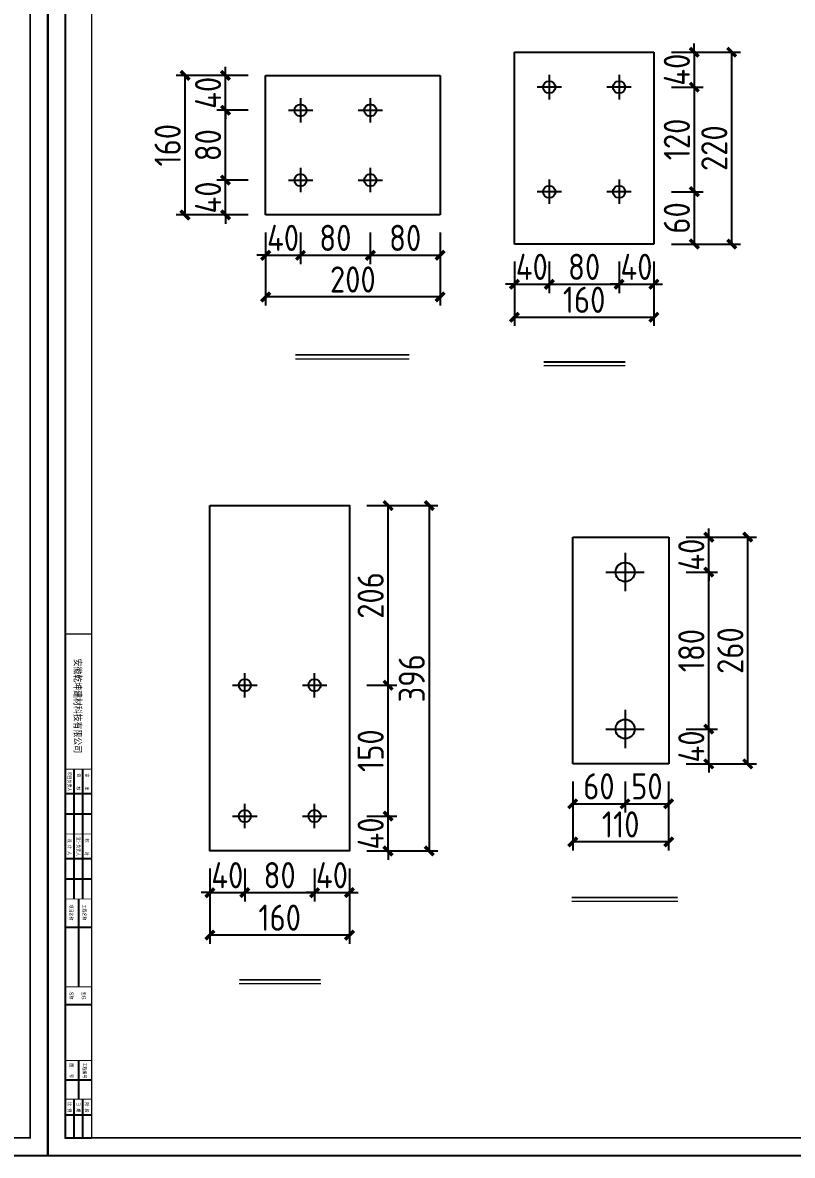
# Model space of a CAD drawing. Extents: x -41778 to 305453, y -85562 to 95360.
# Drawn here: x 121527 to 130352, y -85562 to -72574 of the extents above; entities that cross this region are included whole.
import ezdxf

# ---------------------------------------------------------------- set-up
doc = ezdxf.new("R2010")
doc.units = 0
doc.header["$LTSCALE"] = 1000
doc.header["$MEASUREMENT"] = 0
doc.layers.add('_TCH_MASK', color=7, linetype='Continuous')
doc.layers.add('PUB_TITLE', color=4, linetype='Continuous')
doc.styles.get("Standard").update_dxf_attribs({"font": 'gbenor.shx', "bigfont": 'gbcbig.shx'})
doc.styles.add('图框', font='')
doc.styles.get('图框').set_extended_font_data('SimSun')
doc.dimstyles.get("Standard").update_dxf_attribs({"dimscale": 100, "dimtxt": 3.5, "dimasz": 1, "dimexe": 2.5, "dimexo": 3, "dimgap": 1.5, "dimtad": 1, "dimdec": 0, "dimzin": 0, "dimdsep": 46, "dimtxsty": 'Standard', "dimblk": 'ARCHTICK', "dimcen": 0.09, "dimadec": 0, "dimazin": 0, "dimtfac": 1, "dimtdec": 0, "dimtix": 1, "dimtmove": 2, "dimatfit": 3, "dimfxl": 1, "dimtolj": 1, "dimtzin": 0, "dimarcsym": 0})

# ---------------------------------------------------------------- blocks, each defined once
blk = doc.blocks.new('新块')
for p, q in [((-5840, 800), (-8800, 800)), ((-8240, 400), (-8240, 1000)), ((-7780, 400), (-7780, 1000)), ((-6760, 400), (-6760, 1000)), ((-6300, 400), (-6300, 1000)), ((-5200, 400), (-5200, 1000)), ((-3440, 400), (-3440, 1000)), ((-1720, 400), (-1720, 1000)), ((-400, 800), (-1280, 800)), ((-920, 400), (-920, 1000)), ((-400, 400), (-400, 1000)), ((-5840, 600), (-8800, 600)), ((-5840, 700), (-3840, 700)), ((-2160, 700), (-1280, 700)), ((-400, 600), (-1280, 600))]:
    blk.add_line(p, q)
for points, const_width in [([(-11880, 400), (-11880, 1000), (-400, 1000)], 32), ([(-8800, 400), (-8800, 1000)], 20), ([(-7320, 400), (-7320, 1000)], 20), ([(-5840, 400), (-5840, 1000)], 20), ([(-3840, 400), (-3840, 1000)], 20), ([(-2160, 400), (-2160, 1000)], 20), ([(-1280, 400), (-1280, 1000)], 20)]:
    blk.add_lwpolyline(points, dxfattribs=dict(const_width=const_width))
at = {"layer": 'PUB_TITLE'}
blk.add_lwpolyline([(-47560, 0), (0, 0), (0, 33640), (-47560, 33640)], close=True, dxfattribs=at)
at = {"layer": 'PUB_TITLE', "const_width": 40}
blk.add_lwpolyline([(-46560, 400), (-400, 400), (-400, 33240), (-46560, 33240)], close=True, dxfattribs=at)
at = {"layer": 'PUB_TITLE', "const_width": 32}
blk.add_lwpolyline([(-400, 1000), (-46560, 1000)], dxfattribs=at)
at = {"style": '图框', "width": 0.8}
for s, height, p in [('安徽乾坤建材科技有限公司', 160, (-11315, 604)), ('审    定', 80, (-8701, 854)), ('校    对', 80, (-7217, 851)), ('工程名称', 80, (-5712, 794)), ('图纸', 80, (-3732, 778)), ('工程编号', 80, (-2112, 803)), ('阶 段', 80, (-1205, 851)), ('项目负责人', 80, (-8739, 457)), ('审    核', 80, (-8702, 659)), ('设计负责人', 80, (-7265, 659)), ('设 计 人', 80, (-7213, 457)), ('项目名称', 80, (-5712, 494)), ('名称', 80, (-3732, 498)), ('图   号', 80, (-2098, 504)), ('比 例', 80, (-1211, 457)), ('日 期', 80, (-1212, 659))]:
    blk.add_text(s, height=height, dxfattribs=at).set_placement(p)
for tag, p in [('审定人', (-8147, 838)), ('审核人', (-8147, 641)), ('设计负责人', (-6745, 649)), ('校对', (-6621, 837)), ('工程名称', (-5026, 781)), ('图名', (-3347, 649)), ('阶段', (-810, 832)), ('项目负责人', (-8228, 444)), ('设计人', (-6659, 447)), ('项目名称', (-5026, 479)), ('图号', (-1657, 502)), ('日期', (-905, 632)), ('比例', (-810, 446))]:
    blk.add_attdef(tag, p, '', height=120)
blk = doc.blocks.new('_ArchTick')
at = {"color": 0, "linetype": 'ByBlock', "const_width": 0.4}
blk.add_lwpolyline([(-0.5, -0.5), (0.5, 0.5)], dxfattribs=at)
blk = doc.blocks.new('*D582')
at = {"layer": '_TCH_MASK', "color": 0, "lineweight": -2}
for p, q in [((124313, -74979), (124313, -75342)), ((124713, -74979), (124713, -75342)), ((124313, -75242), (124213, -75242)), ((124313, -75242), (124713, -75242)), ((124713, -75242), (124813, -75242))]:
    blk.add_line(p, q, dxfattribs=at)
at = {"layer": 'Defpoints', "color": 0}
for p in [(124313, -74779), (124713, -74779), (124713, -75242)]:
    blk.add_point(p, dxfattribs=at)
at = {"layer": '_TCH_MASK', "color": 0, "lineweight": -2, "xscale": 100, "yscale": 100, "zscale": 100}
blk.add_blockref('_ArchTick', (124313, -75242), dxfattribs=at)
at = {"layer": '_TCH_MASK', "color": 0, "lineweight": -2, "xscale": 100, "yscale": 100, "zscale": 100, "rotation": 180}
blk.add_blockref('_ArchTick', (124713, -75242), dxfattribs=at)
at = {"layer": '_TCH_MASK', "color": 0, "lineweight": 15, "insert": (124513, -75042), "char_height": 300, "attachment_point": 5}
blk.add_mtext('\\A1;40', dxfattribs=at)
blk = doc.blocks.new('*D578')
at = {"layer": '_TCH_MASK', "color": 0, "lineweight": -2}
for p, q in [((124713, -74979), (124713, -75342)), ((125513, -74979), (125513, -75342)), ((124713, -75242), (125513, -75242))]:
    blk.add_line(p, q, dxfattribs=at)
at = {"layer": 'Defpoints', "color": 0}
for p in [(124713, -74779), (125513, -74779), (125513, -75242)]:
    blk.add_point(p, dxfattribs=at)
at = {"layer": '_TCH_MASK', "color": 0, "lineweight": -2, "xscale": 100, "yscale": 100, "zscale": 100, "rotation": 180}
blk.add_blockref('_ArchTick', (124713, -75242), dxfattribs=at)
at = {"layer": '_TCH_MASK', "color": 0, "lineweight": -2, "xscale": 100, "yscale": 100, "zscale": 100}
blk.add_blockref('_ArchTick', (125513, -75242), dxfattribs=at)
at = {"layer": '_TCH_MASK', "color": 0, "lineweight": 15, "insert": (125113, -75042), "char_height": 300, "attachment_point": 5}
blk.add_mtext('\\A1;80', dxfattribs=at)
blk = doc.blocks.new('*D583')
at = {"layer": '_TCH_MASK', "color": 0, "lineweight": -2}
for p, q in [((125513, -74979), (125513, -75342)), ((126313, -74979), (126313, -75342)), ((125513, -75242), (126313, -75242))]:
    blk.add_line(p, q, dxfattribs=at)
at = {"layer": 'Defpoints', "color": 0}
for p in [(125513, -74779), (126313, -74779), (126313, -75242)]:
    blk.add_point(p, dxfattribs=at)
at = {"layer": '_TCH_MASK', "color": 0, "lineweight": -2, "xscale": 100, "yscale": 100, "zscale": 100, "rotation": 180}
blk.add_blockref('_ArchTick', (125513, -75242), dxfattribs=at)
at = {"layer": '_TCH_MASK', "color": 0, "lineweight": -2, "xscale": 100, "yscale": 100, "zscale": 100}
blk.add_blockref('_ArchTick', (126313, -75242), dxfattribs=at)
at = {"layer": '_TCH_MASK', "color": 0, "lineweight": 15, "insert": (125913, -75042), "char_height": 300, "attachment_point": 5}
blk.add_mtext('\\A1;80', dxfattribs=at)
blk = doc.blocks.new('*D584')
at = {"layer": '_TCH_MASK', "color": 0, "lineweight": -2}
for p, q in [((124313, -74979), (124313, -75819)), ((126313, -74979), (126313, -75819)), ((126313, -75719), (124313, -75719))]:
    blk.add_line(p, q, dxfattribs=at)
at = {"layer": 'Defpoints', "color": 0}
for p in [(124313, -74779), (126313, -74779), (124313, -75719)]:
    blk.add_point(p, dxfattribs=at)
at = {"layer": '_TCH_MASK', "color": 0, "lineweight": -2, "xscale": 100, "yscale": 100, "zscale": 100, "rotation": 180}
blk.add_blockref('_ArchTick', (124313, -75719), dxfattribs=at)
at = {"layer": '_TCH_MASK', "color": 0, "lineweight": -2, "xscale": 100, "yscale": 100, "zscale": 100}
blk.add_blockref('_ArchTick', (126313, -75719), dxfattribs=at)
at = {"layer": '_TCH_MASK', "color": 0, "lineweight": 15, "insert": (125313, -75519), "char_height": 300, "attachment_point": 5}
blk.add_mtext('\\A1;200', dxfattribs=at)
blk = doc.blocks.new('*D579')
at = {"layer": '_TCH_MASK', "color": 0, "lineweight": -2}
for p, q in [((123853, -74379), (123853, -74279)), ((124113, -74379), (123753, -74379)), ((123853, -74779), (123853, -74379)), ((124113, -74779), (123753, -74779)), ((123853, -74779), (123853, -74879))]:
    blk.add_line(p, q, dxfattribs=at)
at = {"layer": 'Defpoints', "color": 0}
for p in [(123853, -74379), (124313, -74379), (124313, -74779)]:
    blk.add_point(p, dxfattribs=at)
at = {"layer": '_TCH_MASK', "color": 0, "lineweight": -2, "xscale": 100, "yscale": 100, "zscale": 100}
for p, rotation in [((123853, -74379), 270), ((123853, -74779), 90)]:
    blk.add_blockref('_ArchTick', p, dxfattribs=dict(at, rotation=rotation))
at = {"layer": '_TCH_MASK', "color": 0, "lineweight": 15, "insert": (123653, -74579), "char_height": 300, "attachment_point": 5, "rotation": 90}
blk.add_mtext('\\A1;40', dxfattribs=at)
blk = doc.blocks.new('*D580')
at = {"layer": '_TCH_MASK', "color": 0, "lineweight": -2}
for p, q in [((124113, -73579), (123753, -73579)), ((123853, -74379), (123853, -73579)), ((124113, -74379), (123753, -74379))]:
    blk.add_line(p, q, dxfattribs=at)
at = {"layer": 'Defpoints', "color": 0}
for p in [(123853, -73579), (124313, -73579), (124313, -74379)]:
    blk.add_point(p, dxfattribs=at)
at = {"layer": '_TCH_MASK', "color": 0, "lineweight": -2, "xscale": 100, "yscale": 100, "zscale": 100}
for p, rotation in [((123853, -73579), 90), ((123853, -74379), 270)]:
    blk.add_blockref('_ArchTick', p, dxfattribs=dict(at, rotation=rotation))
at = {"layer": '_TCH_MASK', "color": 0, "lineweight": 15, "insert": (123653, -73979), "char_height": 300, "attachment_point": 5, "rotation": 90}
blk.add_mtext('\\A1;80', dxfattribs=at)
blk = doc.blocks.new('*D581')
at = {"layer": '_TCH_MASK', "color": 0, "lineweight": -2}
for p, q in [((123853, -73179), (123853, -73079)), ((124113, -73179), (123753, -73179)), ((123853, -73579), (123853, -73179)), ((124113, -73579), (123753, -73579)), ((123853, -73579), (123853, -73679))]:
    blk.add_line(p, q, dxfattribs=at)
at = {"layer": 'Defpoints', "color": 0}
for p in [(123853, -73179), (124313, -73179), (124313, -73579)]:
    blk.add_point(p, dxfattribs=at)
at = {"layer": '_TCH_MASK', "color": 0, "lineweight": -2, "xscale": 100, "yscale": 100, "zscale": 100}
for p, rotation in [((123853, -73179), 270), ((123853, -73579), 90)]:
    blk.add_blockref('_ArchTick', p, dxfattribs=dict(at, rotation=rotation))
at = {"layer": '_TCH_MASK', "color": 0, "lineweight": 15, "insert": (123653, -73379), "char_height": 300, "attachment_point": 5, "rotation": 90}
blk.add_mtext('\\A1;40', dxfattribs=at)
blk = doc.blocks.new('*D585')
at = {"layer": '_TCH_MASK', "color": 0, "lineweight": -2}
for p, q in [((124113, -73179), (123289, -73179)), ((123389, -74779), (123389, -73179)), ((124113, -74779), (123289, -74779))]:
    blk.add_line(p, q, dxfattribs=at)
at = {"layer": 'Defpoints', "color": 0}
for p in [(123389, -73179), (124313, -73179), (124313, -74779)]:
    blk.add_point(p, dxfattribs=at)
at = {"layer": '_TCH_MASK', "color": 0, "lineweight": -2, "xscale": 100, "yscale": 100, "zscale": 100}
for p, rotation in [((123389, -73179), 90), ((123389, -74779), 270)]:
    blk.add_blockref('_ArchTick', p, dxfattribs=dict(at, rotation=rotation))
at = {"layer": '_TCH_MASK', "color": 0, "lineweight": 15, "insert": (123189, -73979), "char_height": 300, "attachment_point": 5, "rotation": 90}
blk.add_mtext('\\A1;160', dxfattribs=at)
blk = doc.blocks.new('*D586')
at = {"layer": '_TCH_MASK', "color": 0, "lineweight": -2}
for p, q in [((129228, -72913), (129228, -72813)), ((128965, -72913), (129328, -72913)), ((129228, -72913), (129228, -73313)), ((128965, -73313), (129328, -73313)), ((129228, -73313), (129228, -73413))]:
    blk.add_line(p, q, dxfattribs=at)
at = {"layer": 'Defpoints', "color": 0}
for p in [(128765, -72913), (128765, -73313), (129228, -73313)]:
    blk.add_point(p, dxfattribs=at)
at = {"layer": '_TCH_MASK', "color": 0, "lineweight": -2, "xscale": 100, "yscale": 100, "zscale": 100}
for p, rotation in [((129228, -72913), 270), ((129228, -73313), 90)]:
    blk.add_blockref('_ArchTick', p, dxfattribs=dict(at, rotation=rotation))
at = {"layer": '_TCH_MASK', "color": 0, "lineweight": 15, "insert": (129028, -73113), "char_height": 300, "attachment_point": 5, "rotation": 90}
blk.add_mtext('\\A1;40', dxfattribs=at)
blk = doc.blocks.new('*D587')
at = {"layer": '_TCH_MASK', "color": 0, "lineweight": -2}
for p, q in [((128965, -73313), (129328, -73313)), ((129228, -73313), (129228, -74513)), ((128965, -74513), (129328, -74513))]:
    blk.add_line(p, q, dxfattribs=at)
at = {"layer": 'Defpoints', "color": 0}
for p in [(128765, -73313), (128765, -74513), (129228, -74513)]:
    blk.add_point(p, dxfattribs=at)
at = {"layer": '_TCH_MASK', "color": 0, "lineweight": -2, "xscale": 100, "yscale": 100, "zscale": 100}
for p, rotation in [((129228, -73313), 90), ((129228, -74513), 270)]:
    blk.add_blockref('_ArchTick', p, dxfattribs=dict(at, rotation=rotation))
at = {"layer": '_TCH_MASK', "color": 0, "lineweight": 15, "insert": (129028, -73913), "char_height": 300, "attachment_point": 5, "rotation": 90}
blk.add_mtext('\\A1;120', dxfattribs=at)
blk = doc.blocks.new('*D588')
at = {"layer": '_TCH_MASK', "color": 0, "lineweight": -2}
for p, q in [((128965, -74513), (129328, -74513)), ((129228, -74513), (129228, -75113)), ((128965, -75113), (129328, -75113))]:
    blk.add_line(p, q, dxfattribs=at)
at = {"layer": 'Defpoints', "color": 0}
for p in [(128765, -74513), (128765, -75113), (129228, -75113)]:
    blk.add_point(p, dxfattribs=at)
at = {"layer": '_TCH_MASK', "color": 0, "lineweight": -2, "xscale": 100, "yscale": 100, "zscale": 100}
for p, rotation in [((129228, -74513), 90), ((129228, -75113), 270)]:
    blk.add_blockref('_ArchTick', p, dxfattribs=dict(at, rotation=rotation))
at = {"layer": '_TCH_MASK', "color": 0, "lineweight": 15, "insert": (129028, -74813), "char_height": 300, "attachment_point": 5, "rotation": 90}
blk.add_mtext('\\A1;60', dxfattribs=at)
blk = doc.blocks.new('*D589')
at = {"layer": '_TCH_MASK', "color": 0, "lineweight": -2}
for p, q in [((128965, -72913), (129757, -72913)), ((129657, -75113), (129657, -72913)), ((128965, -75113), (129757, -75113))]:
    blk.add_line(p, q, dxfattribs=at)
at = {"layer": 'Defpoints', "color": 0}
for p in [(128765, -72913), (129657, -72913), (128765, -75113)]:
    blk.add_point(p, dxfattribs=at)
at = {"layer": '_TCH_MASK', "color": 0, "lineweight": -2, "xscale": 100, "yscale": 100, "zscale": 100}
for p, rotation in [((129657, -72913), 90), ((129657, -75113), 270)]:
    blk.add_blockref('_ArchTick', p, dxfattribs=dict(at, rotation=rotation))
at = {"layer": '_TCH_MASK', "color": 0, "lineweight": 15, "insert": (129457, -74013), "char_height": 300, "attachment_point": 5, "rotation": 90}
blk.add_mtext('\\A1;220', dxfattribs=at)
blk = doc.blocks.new('*D590')
at = {"layer": '_TCH_MASK', "color": 0, "lineweight": -2}
for p, q in [((127165, -75313), (127165, -75674)), ((127565, -75313), (127565, -75674)), ((127165, -75574), (127065, -75574)), ((127165, -75574), (127565, -75574)), ((127565, -75574), (127665, -75574))]:
    blk.add_line(p, q, dxfattribs=at)
at = {"layer": 'Defpoints', "color": 0}
for p in [(127165, -75113), (127565, -75113), (127565, -75574)]:
    blk.add_point(p, dxfattribs=at)
at = {"layer": '_TCH_MASK', "color": 0, "lineweight": -2, "xscale": 100, "yscale": 100, "zscale": 100}
blk.add_blockref('_ArchTick', (127165, -75574), dxfattribs=at)
at = {"layer": '_TCH_MASK', "color": 0, "lineweight": -2, "xscale": 100, "yscale": 100, "zscale": 100, "rotation": 180}
blk.add_blockref('_ArchTick', (127565, -75574), dxfattribs=at)
at = {"layer": '_TCH_MASK', "color": 0, "lineweight": 15, "insert": (127365, -75374), "char_height": 300, "attachment_point": 5}
blk.add_mtext('\\A1;40', dxfattribs=at)
blk = doc.blocks.new('*D591')
at = {"layer": '_TCH_MASK', "color": 0, "lineweight": -2}
for p, q in [((127565, -75313), (127565, -75674)), ((128365, -75313), (128365, -75674)), ((127565, -75574), (128365, -75574))]:
    blk.add_line(p, q, dxfattribs=at)
at = {"layer": 'Defpoints', "color": 0}
for p in [(127565, -75113), (128365, -75113), (128365, -75574)]:
    blk.add_point(p, dxfattribs=at)
at = {"layer": '_TCH_MASK', "color": 0, "lineweight": -2, "xscale": 100, "yscale": 100, "zscale": 100, "rotation": 180}
blk.add_blockref('_ArchTick', (127565, -75574), dxfattribs=at)
at = {"layer": '_TCH_MASK', "color": 0, "lineweight": -2, "xscale": 100, "yscale": 100, "zscale": 100}
blk.add_blockref('_ArchTick', (128365, -75574), dxfattribs=at)
at = {"layer": '_TCH_MASK', "color": 0, "lineweight": 15, "insert": (127965, -75374), "char_height": 300, "attachment_point": 5}
blk.add_mtext('\\A1;80', dxfattribs=at)
blk = doc.blocks.new('*D592')
at = {"layer": '_TCH_MASK', "color": 0, "lineweight": -2}
for p, q in [((128365, -75313), (128365, -75674)), ((128765, -75313), (128765, -75674)), ((128365, -75574), (128265, -75574)), ((128365, -75574), (128765, -75574)), ((128765, -75574), (128865, -75574))]:
    blk.add_line(p, q, dxfattribs=at)
at = {"layer": 'Defpoints', "color": 0}
for p in [(128365, -75113), (128765, -75113), (128765, -75574)]:
    blk.add_point(p, dxfattribs=at)
at = {"layer": '_TCH_MASK', "color": 0, "lineweight": -2, "xscale": 100, "yscale": 100, "zscale": 100}
blk.add_blockref('_ArchTick', (128365, -75574), dxfattribs=at)
at = {"layer": '_TCH_MASK', "color": 0, "lineweight": -2, "xscale": 100, "yscale": 100, "zscale": 100, "rotation": 180}
blk.add_blockref('_ArchTick', (128765, -75574), dxfattribs=at)
at = {"layer": '_TCH_MASK', "color": 0, "lineweight": 15, "insert": (128565, -75374), "char_height": 300, "attachment_point": 5}
blk.add_mtext('\\A1;40', dxfattribs=at)
blk = doc.blocks.new('*D593')
at = {"layer": '_TCH_MASK', "color": 0, "lineweight": -2}
for p, q in [((127165, -75313), (127165, -76052)), ((128765, -75313), (128765, -76052)), ((127165, -75952), (128765, -75952))]:
    blk.add_line(p, q, dxfattribs=at)
at = {"layer": 'Defpoints', "color": 0}
for p in [(127165, -75113), (128765, -75113), (128765, -75952)]:
    blk.add_point(p, dxfattribs=at)
at = {"layer": '_TCH_MASK', "color": 0, "lineweight": -2, "xscale": 100, "yscale": 100, "zscale": 100, "rotation": 180}
blk.add_blockref('_ArchTick', (127165, -75952), dxfattribs=at)
at = {"layer": '_TCH_MASK', "color": 0, "lineweight": -2, "xscale": 100, "yscale": 100, "zscale": 100}
blk.add_blockref('_ArchTick', (128765, -75952), dxfattribs=at)
at = {"layer": '_TCH_MASK', "color": 0, "lineweight": 15, "insert": (127965, -75752), "char_height": 300, "attachment_point": 5}
blk.add_mtext('\\A1;160', dxfattribs=at)
blk = doc.blocks.new('*D595')
at = {"layer": '_TCH_MASK', "color": 0, "lineweight": -2}
for p, q in [((123674, -82272), (123674, -82650)), ((124074, -82272), (124074, -82650)), ((123674, -82550), (123574, -82550)), ((123674, -82550), (124074, -82550)), ((124074, -82550), (124174, -82550))]:
    blk.add_line(p, q, dxfattribs=at)
at = {"layer": 'Defpoints', "color": 0}
for p in [(123674, -82072), (124074, -82072), (124074, -82550)]:
    blk.add_point(p, dxfattribs=at)
at = {"layer": '_TCH_MASK', "color": 0, "lineweight": -2, "xscale": 100, "yscale": 100, "zscale": 100}
blk.add_blockref('_ArchTick', (123674, -82550), dxfattribs=at)
at = {"layer": '_TCH_MASK', "color": 0, "lineweight": -2, "xscale": 100, "yscale": 100, "zscale": 100, "rotation": 180}
blk.add_blockref('_ArchTick', (124074, -82550), dxfattribs=at)
at = {"layer": '_TCH_MASK', "color": 0, "lineweight": 15, "insert": (123874, -82350), "char_height": 300, "attachment_point": 5}
blk.add_mtext('\\A1;40', dxfattribs=at)
blk = doc.blocks.new('*D596')
at = {"layer": '_TCH_MASK', "color": 0, "lineweight": -2}
for p, q in [((124074, -82272), (124074, -82650)), ((124874, -82272), (124874, -82650)), ((124074, -82550), (124874, -82550))]:
    blk.add_line(p, q, dxfattribs=at)
at = {"layer": 'Defpoints', "color": 0}
for p in [(124074, -82072), (124874, -82072), (124874, -82550)]:
    blk.add_point(p, dxfattribs=at)
at = {"layer": '_TCH_MASK', "color": 0, "lineweight": -2, "xscale": 100, "yscale": 100, "zscale": 100, "rotation": 180}
blk.add_blockref('_ArchTick', (124074, -82550), dxfattribs=at)
at = {"layer": '_TCH_MASK', "color": 0, "lineweight": -2, "xscale": 100, "yscale": 100, "zscale": 100}
blk.add_blockref('_ArchTick', (124874, -82550), dxfattribs=at)
at = {"layer": '_TCH_MASK', "color": 0, "lineweight": 15, "insert": (124474, -82350), "char_height": 300, "attachment_point": 5}
blk.add_mtext('\\A1;80', dxfattribs=at)
blk = doc.blocks.new('*D597')
at = {"layer": '_TCH_MASK', "color": 0, "lineweight": -2}
for p, q in [((124874, -82272), (124874, -82650)), ((125274, -82272), (125274, -82650)), ((124874, -82550), (124774, -82550)), ((124874, -82550), (125274, -82550)), ((125274, -82550), (125374, -82550))]:
    blk.add_line(p, q, dxfattribs=at)
at = {"layer": 'Defpoints', "color": 0}
for p in [(124874, -82072), (125274, -82072), (125274, -82550)]:
    blk.add_point(p, dxfattribs=at)
at = {"layer": '_TCH_MASK', "color": 0, "lineweight": -2, "xscale": 100, "yscale": 100, "zscale": 100}
blk.add_blockref('_ArchTick', (124874, -82550), dxfattribs=at)
at = {"layer": '_TCH_MASK', "color": 0, "lineweight": -2, "xscale": 100, "yscale": 100, "zscale": 100, "rotation": 180}
blk.add_blockref('_ArchTick', (125274, -82550), dxfattribs=at)
at = {"layer": '_TCH_MASK', "color": 0, "lineweight": 15, "insert": (125074, -82350), "char_height": 300, "attachment_point": 5}
blk.add_mtext('\\A1;40', dxfattribs=at)
blk = doc.blocks.new('*D598')
at = {"layer": '_TCH_MASK', "color": 0, "lineweight": -2}
for p, q in [((123674, -82272), (123674, -83137)), ((125274, -82272), (125274, -83137)), ((125274, -83037), (123674, -83037))]:
    blk.add_line(p, q, dxfattribs=at)
at = {"layer": 'Defpoints', "color": 0}
for p in [(123674, -82072), (125274, -82072), (123674, -83037)]:
    blk.add_point(p, dxfattribs=at)
at = {"layer": '_TCH_MASK', "color": 0, "lineweight": -2, "xscale": 100, "yscale": 100, "zscale": 100, "rotation": 180}
blk.add_blockref('_ArchTick', (123674, -83037), dxfattribs=at)
at = {"layer": '_TCH_MASK', "color": 0, "lineweight": -2, "xscale": 100, "yscale": 100, "zscale": 100}
blk.add_blockref('_ArchTick', (125274, -83037), dxfattribs=at)
at = {"layer": '_TCH_MASK', "color": 0, "lineweight": 15, "insert": (124474, -82837), "char_height": 300, "attachment_point": 5}
blk.add_mtext('\\A1;160', dxfattribs=at)
blk = doc.blocks.new('*D594')
at = {"layer": '_TCH_MASK', "color": 0, "lineweight": -2}
for p, q in [((125474, -81672), (125817, -81672)), ((125717, -81672), (125717, -81572)), ((125717, -82072), (125717, -81672)), ((125474, -82072), (125817, -82072)), ((125717, -82072), (125717, -82172))]:
    blk.add_line(p, q, dxfattribs=at)
at = {"layer": 'Defpoints', "color": 0}
for p in [(125274, -81672), (125717, -81672), (125274, -82072)]:
    blk.add_point(p, dxfattribs=at)
at = {"layer": '_TCH_MASK', "color": 0, "lineweight": -2, "xscale": 100, "yscale": 100, "zscale": 100}
for p, rotation in [((125717, -81672), 270), ((125717, -82072), 90)]:
    blk.add_blockref('_ArchTick', p, dxfattribs=dict(at, rotation=rotation))
at = {"layer": '_TCH_MASK', "color": 0, "lineweight": 15, "insert": (125517, -81872), "char_height": 300, "attachment_point": 5, "rotation": 90}
blk.add_mtext('\\A1;40', dxfattribs=at)
blk = doc.blocks.new('*D599')
at = {"layer": '_TCH_MASK', "color": 0, "lineweight": -2}
for p, q in [((125474, -80172), (125817, -80172)), ((125717, -81672), (125717, -80172)), ((125474, -81672), (125817, -81672))]:
    blk.add_line(p, q, dxfattribs=at)
at = {"layer": 'Defpoints', "color": 0}
for p in [(125274, -80172), (125717, -80172), (125274, -81672)]:
    blk.add_point(p, dxfattribs=at)
at = {"layer": '_TCH_MASK', "color": 0, "lineweight": -2, "xscale": 100, "yscale": 100, "zscale": 100}
for p, rotation in [((125717, -80172), 90), ((125717, -81672), 270)]:
    blk.add_blockref('_ArchTick', p, dxfattribs=dict(at, rotation=rotation))
at = {"layer": '_TCH_MASK', "color": 0, "lineweight": 15, "insert": (125517, -80922), "char_height": 300, "attachment_point": 5, "rotation": 90}
blk.add_mtext('\\A1;150', dxfattribs=at)
blk = doc.blocks.new('*D600')
at = {"layer": '_TCH_MASK', "color": 0, "lineweight": -2}
for p, q in [((125474, -78112), (125817, -78112)), ((125717, -80172), (125717, -78112)), ((125474, -80172), (125817, -80172))]:
    blk.add_line(p, q, dxfattribs=at)
at = {"layer": 'Defpoints', "color": 0}
for p in [(125274, -78112), (125717, -78112), (125274, -80172)]:
    blk.add_point(p, dxfattribs=at)
at = {"layer": '_TCH_MASK', "color": 0, "lineweight": -2, "xscale": 100, "yscale": 100, "zscale": 100}
for p, rotation in [((125717, -78112), 90), ((125717, -80172), 270)]:
    blk.add_blockref('_ArchTick', p, dxfattribs=dict(at, rotation=rotation))
at = {"layer": '_TCH_MASK', "color": 0, "lineweight": 15, "insert": (125517, -79142), "char_height": 300, "attachment_point": 5, "rotation": 90}
blk.add_mtext('\\A1;206', dxfattribs=at)
blk = doc.blocks.new('*D601')
at = {"layer": '_TCH_MASK', "color": 0, "lineweight": -2}
for p, q in [((125474, -78112), (126288, -78112)), ((126188, -78112), (126188, -82072)), ((125474, -82072), (126288, -82072))]:
    blk.add_line(p, q, dxfattribs=at)
at = {"layer": 'Defpoints', "color": 0}
for p in [(125274, -78112), (125274, -82072), (126188, -82072)]:
    blk.add_point(p, dxfattribs=at)
at = {"layer": '_TCH_MASK', "color": 0, "lineweight": -2, "xscale": 100, "yscale": 100, "zscale": 100}
for p, rotation in [((126188, -78112), 90), ((126188, -82072), 270)]:
    blk.add_blockref('_ArchTick', p, dxfattribs=dict(at, rotation=rotation))
at = {"layer": '_TCH_MASK', "color": 0, "lineweight": 15, "insert": (125988, -80092), "char_height": 300, "attachment_point": 5, "rotation": 90}
blk.add_mtext('\\A1;396', dxfattribs=at)
blk = doc.blocks.new('*D630')
at = {"layer": '_TCH_MASK', "color": 0, "lineweight": -2}
for p, q in [((127834, -81274), (127834, -81631)), ((128434, -81274), (128434, -81631)), ((127834, -81531), (128434, -81531))]:
    blk.add_line(p, q, dxfattribs=at)
at = {"layer": 'Defpoints', "color": 0}
for p in [(127834, -81074), (128434, -81074), (128434, -81531)]:
    blk.add_point(p, dxfattribs=at)
at = {"layer": '_TCH_MASK', "color": 0, "lineweight": -2, "xscale": 100, "yscale": 100, "zscale": 100, "rotation": 180}
blk.add_blockref('_ArchTick', (127834, -81531), dxfattribs=at)
at = {"layer": '_TCH_MASK', "color": 0, "lineweight": -2, "xscale": 100, "yscale": 100, "zscale": 100}
blk.add_blockref('_ArchTick', (128434, -81531), dxfattribs=at)
at = {"layer": '_TCH_MASK', "color": 0, "lineweight": 15, "insert": (128134, -81331), "char_height": 300, "attachment_point": 5}
blk.add_mtext('\\A1;60', dxfattribs=at)
blk = doc.blocks.new('*D631')
at = {"layer": '_TCH_MASK', "color": 0, "lineweight": -2}
for p, q in [((128434, -81274), (128434, -81631)), ((128934, -81274), (128934, -81631)), ((128434, -81531), (128934, -81531))]:
    blk.add_line(p, q, dxfattribs=at)
at = {"layer": 'Defpoints', "color": 0}
for p in [(128434, -81074), (128934, -81074), (128934, -81531)]:
    blk.add_point(p, dxfattribs=at)
at = {"layer": '_TCH_MASK', "color": 0, "lineweight": -2, "xscale": 100, "yscale": 100, "zscale": 100, "rotation": 180}
blk.add_blockref('_ArchTick', (128434, -81531), dxfattribs=at)
at = {"layer": '_TCH_MASK', "color": 0, "lineweight": -2, "xscale": 100, "yscale": 100, "zscale": 100}
blk.add_blockref('_ArchTick', (128934, -81531), dxfattribs=at)
at = {"layer": '_TCH_MASK', "color": 0, "lineweight": 15, "insert": (128684, -81331), "char_height": 300, "attachment_point": 5}
blk.add_mtext('\\A1;50', dxfattribs=at)
blk = doc.blocks.new('*D632')
at = {"layer": '_TCH_MASK', "color": 0, "lineweight": -2}
for p, q in [((127834, -81274), (127834, -82068)), ((128934, -81274), (128934, -82068)), ((128934, -81968), (127834, -81968))]:
    blk.add_line(p, q, dxfattribs=at)
at = {"layer": 'Defpoints', "color": 0}
for p in [(127834, -81074), (128934, -81074), (127834, -81968)]:
    blk.add_point(p, dxfattribs=at)
at = {"layer": '_TCH_MASK', "color": 0, "lineweight": -2, "xscale": 100, "yscale": 100, "zscale": 100, "rotation": 180}
blk.add_blockref('_ArchTick', (127834, -81968), dxfattribs=at)
at = {"layer": '_TCH_MASK', "color": 0, "lineweight": -2, "xscale": 100, "yscale": 100, "zscale": 100}
blk.add_blockref('_ArchTick', (128934, -81968), dxfattribs=at)
at = {"layer": '_TCH_MASK', "color": 0, "lineweight": 15, "insert": (128384, -81768), "char_height": 300, "attachment_point": 5}
blk.add_mtext('\\A1;110', dxfattribs=at)
blk = doc.blocks.new('*D628')
at = {"layer": '_TCH_MASK', "color": 0, "lineweight": -2}
for p, q in [((129394, -80674), (129394, -80574)), ((129134, -80674), (129494, -80674)), ((129394, -81074), (129394, -80674)), ((129134, -81074), (129494, -81074)), ((129394, -81074), (129394, -81174))]:
    blk.add_line(p, q, dxfattribs=at)
at = {"layer": 'Defpoints', "color": 0}
for p in [(128934, -80674), (129394, -80674), (128934, -81074)]:
    blk.add_point(p, dxfattribs=at)
at = {"layer": '_TCH_MASK', "color": 0, "lineweight": -2, "xscale": 100, "yscale": 100, "zscale": 100}
for p, rotation in [((129394, -80674), 270), ((129394, -81074), 90)]:
    blk.add_blockref('_ArchTick', p, dxfattribs=dict(at, rotation=rotation))
at = {"layer": '_TCH_MASK', "color": 0, "lineweight": 15, "insert": (129194, -80874), "char_height": 300, "attachment_point": 5, "rotation": 90}
blk.add_mtext('\\A1;40', dxfattribs=at)
blk = doc.blocks.new('*D629')
at = {"layer": '_TCH_MASK', "color": 0, "lineweight": -2}
for p, q in [((129134, -78874), (129494, -78874)), ((129394, -80674), (129394, -78874)), ((129134, -80674), (129494, -80674))]:
    blk.add_line(p, q, dxfattribs=at)
at = {"layer": 'Defpoints', "color": 0}
for p in [(128934, -78874), (129394, -78874), (128934, -80674)]:
    blk.add_point(p, dxfattribs=at)
at = {"layer": '_TCH_MASK', "color": 0, "lineweight": -2, "xscale": 100, "yscale": 100, "zscale": 100}
for p, rotation in [((129394, -78874), 90), ((129394, -80674), 270)]:
    blk.add_blockref('_ArchTick', p, dxfattribs=dict(at, rotation=rotation))
at = {"layer": '_TCH_MASK', "color": 0, "lineweight": 15, "insert": (129194, -79774), "char_height": 300, "attachment_point": 5, "rotation": 90}
blk.add_mtext('\\A1;180', dxfattribs=at)
blk = doc.blocks.new('*D633')
at = {"layer": '_TCH_MASK', "color": 0, "lineweight": -2}
for p, q in [((129394, -78474), (129394, -78374)), ((129134, -78474), (129494, -78474)), ((129394, -78874), (129394, -78474)), ((129134, -78874), (129494, -78874)), ((129394, -78874), (129394, -78974))]:
    blk.add_line(p, q, dxfattribs=at)
at = {"layer": 'Defpoints', "color": 0}
for p in [(128934, -78474), (129394, -78474), (128934, -78874)]:
    blk.add_point(p, dxfattribs=at)
at = {"layer": '_TCH_MASK', "color": 0, "lineweight": -2, "xscale": 100, "yscale": 100, "zscale": 100}
for p, rotation in [((129394, -78474), 270), ((129394, -78874), 90)]:
    blk.add_blockref('_ArchTick', p, dxfattribs=dict(at, rotation=rotation))
at = {"layer": '_TCH_MASK', "color": 0, "lineweight": 15, "insert": (129194, -78674), "char_height": 300, "attachment_point": 5, "rotation": 90}
blk.add_mtext('\\A1;40', dxfattribs=at)
blk = doc.blocks.new('*D634')
at = {"layer": '_TCH_MASK', "color": 0, "lineweight": -2}
for p, q in [((129134, -78474), (129941, -78474)), ((129841, -81074), (129841, -78474)), ((129134, -81074), (129941, -81074))]:
    blk.add_line(p, q, dxfattribs=at)
at = {"layer": 'Defpoints', "color": 0}
for p in [(128934, -78474), (129841, -78474), (128934, -81074)]:
    blk.add_point(p, dxfattribs=at)
at = {"layer": '_TCH_MASK', "color": 0, "lineweight": -2, "xscale": 100, "yscale": 100, "zscale": 100}
for p, rotation in [((129841, -78474), 90), ((129841, -81074), 270)]:
    blk.add_blockref('_ArchTick', p, dxfattribs=dict(at, rotation=rotation))
at = {"layer": '_TCH_MASK', "color": 0, "lineweight": 15, "insert": (129641, -79774), "char_height": 300, "attachment_point": 5, "rotation": 90}
blk.add_mtext('\\A1;260', dxfattribs=at)

msp = doc.modelspace()

# ---------------------------------------------------------------- linework, layer by layer
for p, q in [((127165, -75113.3), (127165, -72913.3)), ((127165, -72913.3), (128765, -72913.3)), ((128765, -72913.3), (128765, -75113.3)), ((124313.3, -73179.1), (126313.3, -73179.1)), ((124313.3, -74779.1), (124313.3, -73179.1)), ((126313.3, -73179.1), (126313.3, -74779.1)), ((127565, -73173.3), (127565, -73453.3)), ((128365, -73173.3), (128365, -73453.3)), ((127705, -73313.3), (127425, -73313.3)), ((128505, -73313.3), (128225, -73313.3)), ((124713.3, -73439.1), (124713.3, -73719.1)), ((125513.3, -73439.1), (125513.3, -73719.1)), ((124573.3, -73579.1), (124853.3, -73579.1)), ((125373.3, -73579.1), (125653.3, -73579.1)), ((124713.3, -74239.1), (124713.3, -74519.1)), ((125513.3, -74239.1), (125513.3, -74519.1)), ((124573.3, -74379.1), (124853.3, -74379.1)), ((125373.3, -74379.1), (125653.3, -74379.1)), ((127565, -74373.3), (127565, -74653.3)), ((128365, -74373.3), (128365, -74653.3)), ((127705, -74513.3), (127425, -74513.3)), ((128505, -74513.3), (128225, -74513.3)), ((126313.3, -74779.1), (124313.3, -74779.1)), ((128765, -75113.3), (127165, -75113.3)), ((127834.3, -78474), (128934.3, -78474)), ((127834.3, -81074), (127834.3, -78474)), ((128934.3, -78474), (128934.3, -81074)), ((128434.3, -78654), (128434.3, -79094)), ((128214.3, -78874), (128654.3, -78874)), ((124074.3, -80311.6), (124074.3, -80031.6)), ((124874.3, -80311.6), (124874.3, -80031.6)), ((123934.3, -80171.6), (124214.3, -80171.6)), ((124734.3, -80171.6), (125014.3, -80171.6)), ((128434.3, -80454), (128434.3, -80894)), ((128214.3, -80674), (128654.3, -80674)), ((128934.3, -81074), (127834.3, -81074)), ((124074.3, -81811.6), (124074.3, -81531.6)), ((124874.3, -81811.6), (124874.3, -81531.6)), ((123934.3, -81671.6), (124214.3, -81671.6)), ((124734.3, -81671.6), (125014.3, -81671.6))]:
    msp.add_line(p, q)
msp.add_lwpolyline([(123674.3, -78111.6), (125274.3, -78111.6), (125274.3, -82071.6), (123674.3, -82071.6)], close=True)
for centre, radius in [((127565, -73313.3), 70), ((128365, -73313.3), 70), ((124713.3, -73579.1), 70), ((125513.3, -73579.1), 70), ((124713.3, -74379.1), 70), ((125513.3, -74379.1), 70), ((127565, -74513.3), 70), ((128365, -74513.3), 70), ((128434.3, -78874), 110), ((124074.3, -80171.6), 70), ((124874.3, -80171.6), 70), ((128434.3, -80674), 110), ((124074.3, -81671.6), 70), ((124874.3, -81671.6), 70)]:
    msp.add_circle(centre, radius)
at = {"layer": '_TCH_MASK', "lineweight": 15}
for p, q in [((124654, -76427.5), (125959.8, -76427.5)), ((128436, -76510.7), (127502, -76510.7)), ((129038.2, -82651.5), (127823.1, -82651.5)), ((124945.2, -83595.4), (124011.3, -83595.4))]:
    msp.add_line(p, q, dxfattribs=at)
at = {"layer": '_TCH_MASK', "lineweight": 15, "const_width": 20}
for points in [[(125959.8, -76382.2), (124654, -76382.2)], [(127502, -76465.4), (128436, -76465.4)], [(127823.1, -82606.1), (129038.2, -82606.1)], [(124011.3, -83550.1), (124945.2, -83550.1)]]:
    msp.add_lwpolyline(points, dxfattribs=at)

# ---------------------------------------------------------------- block references
at = {"layer": '_TCH_MASK', "color": 0, "lineweight": 15, "xscale": 0.5033180145314873, "yscale": 0.5033180145314873, "zscale": 0.5033180146146854, "rotation": 270}
for p in [(104882.9, -85562.3), (121814.5, -85562.3)]:
    msp.add_blockref('新块', p, dxfattribs=at)

# ---------------------------------------------------------------- dimensions: what is measured, and where the dimension line sits
at = {"layer": '_TCH_MASK', "lineweight": 15}
for base, p1, p2, angle, picture, middle in [((129227.9, -73313.3), (128765, -72913.3), (128765, -73313.3), 270, '*D586', (129027.9, -73113.3)), ((129656.9, -72913.3), (128765, -75113.3), (128765, -72913.3), 270, '*D589', (129456.9, -74013.3)), ((123389.4, -73179.1), (124313.3, -74779.1), (124313.3, -73179.1), 90, '*D585', (123189.4, -73979.1)), ((123853, -73179.1), (124313.3, -73579.1), (124313.3, -73179.1), 90, '*D581', (123653, -73379.1)), ((129227.9, -74513.3), (128765, -73313.3), (128765, -74513.3), 270, '*D587', (129027.9, -73913.3)), ((123853, -73579.1), (124313.3, -74379.1), (124313.3, -73579.1), 90, '*D580', (123653, -73979.1)), ((123853, -74379.1), (124313.3, -74779.1), (124313.3, -74379.1), 90, '*D579', (123653, -74579.1)), ((129227.9, -75113.3), (128765, -74513.3), (128765, -75113.3), 270, '*D588', (129027.9, -74813.3)), ((125716.5, -78111.6), (125274.3, -80171.6), (125274.3, -78111.6), 90, '*D600', (125516.5, -79141.6)), ((126187.6, -82071.6), (125274.3, -78111.6), (125274.3, -82071.6), 90, '*D601', (125987.6, -80091.6)), ((129394.3, -78474), (128934.3, -78874), (128934.3, -78474), 90, '*D633', (129194.3, -78674)), ((129840.5, -78474), (128934.3, -81074), (128934.3, -78474), 90, '*D634', (129640.5, -79774)), ((129394.3, -78874), (128934.3, -80674), (128934.3, -78874), 90, '*D629', (129194.3, -79774)), ((125716.5, -80171.6), (125274.3, -81671.6), (125274.3, -80171.6), 90, '*D599', (125516.5, -80921.6)), ((129394.3, -80674), (128934.3, -81074), (128934.3, -80674), 90, '*D628', (129194.3, -80874)), ((125716.5, -81671.6), (125274.3, -82071.6), (125274.3, -81671.6), 90, '*D594', (125516.5, -81871.6))]:
    dim = msp.add_linear_dim(base=base, p1=p1, p2=p2, angle=angle, dimstyle='Standard', override={"dimtxt": 3, "dimexe": 1, "dimexo": 2, "dimgap": 0.5, "dimlfac": 0.1}, dxfattribs=at)
    dim.commit()
    dim.dimension.update_dxf_attribs({"geometry": picture, "text_midpoint": middle})
for base, p1, p2, picture, middle in [((124713.3, -75241.9), (124313.3, -74779.1), (124713.3, -74779.1), '*D582', (124513.3, -75041.9)), ((124313.3, -75718.5), (126313.3, -74779.1), (124313.3, -74779.1), '*D584', (125313.3, -75518.5)), ((125513.3, -75241.9), (124713.3, -74779.1), (125513.3, -74779.1), '*D578', (125113.3, -75041.9)), ((126313.3, -75241.9), (125513.3, -74779.1), (126313.3, -74779.1), '*D583', (125913.3, -75041.9)), ((127565, -75573.7), (127165, -75113.3), (127565, -75113.3), '*D590', (127365, -75373.7)), ((128765, -75952.2), (127165, -75113.3), (128765, -75113.3), '*D593', (127965, -75752.2)), ((128365, -75573.7), (127565, -75113.3), (128365, -75113.3), '*D591', (127965, -75373.7)), ((128765, -75573.7), (128365, -75113.3), (128765, -75113.3), '*D592', (128565, -75373.7)), ((128434.3, -81530.6), (127834.3, -81074), (128434.3, -81074), '*D630', (128134.3, -81330.6)), ((127834.3, -81967.9), (128934.3, -81074), (127834.3, -81074), '*D632', (128384.3, -81767.9)), ((128934.3, -81530.6), (128434.3, -81074), (128934.3, -81074), '*D631', (128684.3, -81330.6)), ((124074.3, -82549.7), (123674.3, -82071.6), (124074.3, -82071.6), '*D595', (123874.3, -82349.7)), ((123674.3, -83036.9), (125274.3, -82071.6), (123674.3, -82071.6), '*D598', (124474.3, -82836.9)), ((124874.3, -82549.7), (124074.3, -82071.6), (124874.3, -82071.6), '*D596', (124474.3, -82349.7)), ((125274.3, -82549.7), (124874.3, -82071.6), (125274.3, -82071.6), '*D597', (125074.3, -82349.7))]:
    dim = msp.add_linear_dim(base=base, p1=p1, p2=p2, dimstyle='Standard', override={"dimtxt": 3, "dimexe": 1, "dimexo": 2, "dimgap": 0.5, "dimlfac": 0.1}, dxfattribs=at)
    dim.commit()
    dim.dimension.update_dxf_attribs({"geometry": picture, "text_midpoint": middle})

doc.saveas('drawing.dxf')
